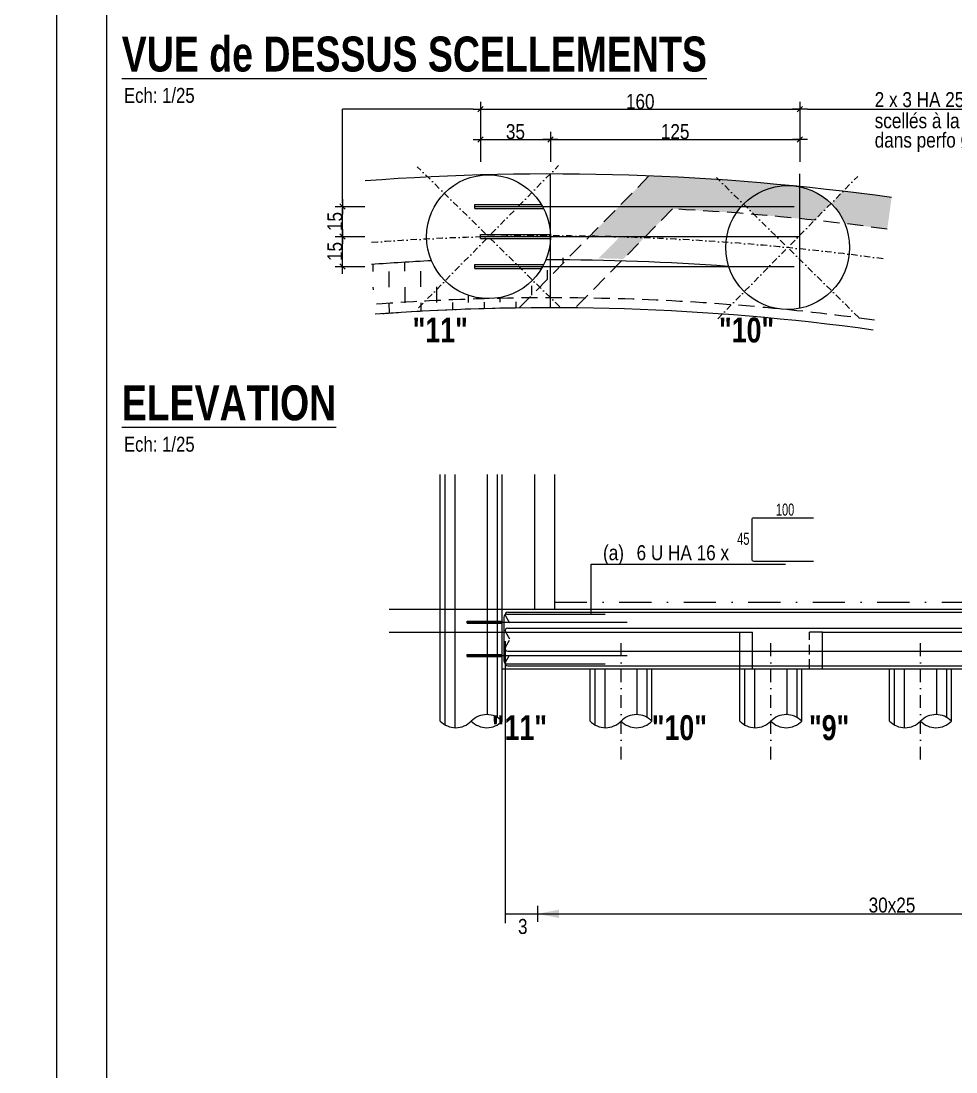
# Model space of a CAD drawing. Header units: centimetres. Extents: x 20328 to 51171, y -21855 to -16644.
# Drawn here: x 29688 to 30624, y -18408 to -17355 of the extents above; entities that cross this region are included whole.
import ezdxf
from ezdxf.enums import TextEntityAlignment as Align

# ---------------------------------------------------------------- set-up
doc = ezdxf.new("R2010")
doc.units = ezdxf.units.CM
doc.header["$LTSCALE"] = 25.4
doc.header["$PDMODE"] = 1
doc.header["$PDSIZE"] = -2
doc.linetypes.add('CACHEX2', pattern=[19.049999999999997, 12.7, -6.35])
doc.linetypes.add('TIRETPTX2', pattern=[50.8, 25.4, -12.7, 0, -12.7])
for name, color, linetype in [('01_cote_gen', 4, 'Continuous'), ('01_fenetres', 171, 'Continuous'), ('01_linteaux', 2, 'Continuous'), ('01_murs_sup', 2, 'CACHEX2'), ('01_poch_murs', 253, 'Continuous'), ('01_texte', 230, 'Continuous'), ('AA_COTES', 2, 'Continuous')]:
    doc.layers.add(name, color=color, linetype=linetype)
doc.layers.add('01_murs_coup', color=5, linetype='Continuous', lineweight=60)
doc.layers.add('01_PIEUX', color=5, linetype='Continuous', lineweight=60)
doc.styles.add('impact', font='impact.ttf')
doc.styles.add('MATTE_TXT', font='arial.ttf')
doc.styles.add('STYLE2', font='ARIALN.TTF')
doc.dimstyles.new('JB25', dxfattribs={"dimscale": 0.1, "dimtxt": 150, "dimasz": 15, "dimexe": 0.1, "dimexo": 0.1, "dimgap": 0.09, "dimtad": 1, "dimdec": 1, "dimlfac": 0.5, "dimdsep": 46, "dimtxsty": 'STYLE2', "dimblk1": 'BOND_G', "dimblk2": 'BOND_D', "dimsah": 1, "dimcen": 1.5, "dimdle": 0.01, "dimse1": 1, "dimse2": 1, "dimclrd": 4, "dimclre": 2, "dimclrt": 6, "dimazin": 2, "dimtfac": 2.333333333333333, "dimtdec": 1, "dimtix": 1, "dimtmove": 2, "dimatfit": 3, "dimldrblk": 'BOND_G', "dimfxl": 1, "dimtolj": 1, "dimtzin": 0, "dimarcsym": 0})

# ---------------------------------------------------------------- blocks, each defined once
blk = doc.blocks.new('BOND_G')
at = {"layer": 'AA_COTES', "color": 0}
for p, q in [((0, -5), (0, 14.99999999999999)), ((5, 0), (-5, 0)), ((1.767766952966312, 1.767766952966312), (-1.767766952966426, -1.767766952966426))]:
    blk.add_line(p, q, dxfattribs=at)
blk = doc.blocks.new('BOND_D')
at = {"layer": 'AA_COTES', "color": 0}
for p, q in [((5, 0), (-5, 0)), ((-1.767766952966312, -1.767766952966312), (1.767766952966426, 1.767766952966426)), ((0, 5), (0, -15))]:
    blk.add_line(p, q, dxfattribs=at)
blk = doc.blocks.new('*D102')
at = {"layer": '01_cote_gen', "color": 4, "lineweight": -2, "ltscale": 3, "transparency": 16777216}
blk.add_line((30149.44481633486, -17473.93185073394), (30216.44481633486, -17473.93185073394), dxfattribs=at)
at = {"layer": 'Defpoints', "color": 0, "ltscale": 3, "transparency": 16777216}
for p in [(30217.94481633486, -17473.93185073394), (30147.94481633486, -17573.19911118691), (30217.94481633486, -17572.19088788973)]:
    blk.add_point(p, dxfattribs=at)
at = {"layer": '01_cote_gen', "color": 4, "lineweight": -2, "ltscale": 3, "transparency": 16777216, "xscale": 1.5, "yscale": 1.5, "zscale": 1.5, "rotation": 180}
blk.add_blockref('BOND_G', (30147.94481633486, -17473.93185073394), dxfattribs=at)
at = {"layer": '01_cote_gen', "color": 4, "lineweight": -2, "ltscale": 3, "transparency": 16777216, "xscale": 1.5, "yscale": 1.5, "zscale": 1.5}
blk.add_blockref('BOND_D', (30217.94481633486, -17473.93185073394), dxfattribs=at)
at = {"layer": '01_cote_gen', "color": 6, "ltscale": 3, "transparency": 16777216, "insert": (30182.94481633486, -17466.26425591812), "char_height": 15, "attachment_point": 5, "style": 'STYLE2'}
blk.add_mtext('\\A1;35', dxfattribs=at)
blk = doc.blocks.new('*D103')
at = {"layer": '01_cote_gen', "color": 4, "lineweight": -2, "ltscale": 3, "transparency": 16777216}
blk.add_line((30219.44481633486, -17473.93185073396), (30466.44481633486, -17473.93185073396), dxfattribs=at)
at = {"layer": 'Defpoints', "color": 0, "ltscale": 3, "transparency": 16777216}
for p in [(30217.94481633486, -17481.43185073396), (30467.94481633486, -17473.93185073396), (30467.94481633486, -17571.19911118691)]:
    blk.add_point(p, dxfattribs=at)
at = {"layer": '01_cote_gen', "color": 4, "lineweight": -2, "ltscale": 3, "transparency": 16777216, "xscale": 1.5, "yscale": 1.5, "zscale": 1.5, "rotation": 180}
blk.add_blockref('BOND_G', (30217.94481633486, -17473.93185073396), dxfattribs=at)
at = {"layer": '01_cote_gen', "color": 4, "lineweight": -2, "ltscale": 3, "transparency": 16777216, "xscale": 1.5, "yscale": 1.5, "zscale": 1.5}
blk.add_blockref('BOND_D', (30467.94481633486, -17473.93185073396), dxfattribs=at)
at = {"layer": '01_cote_gen', "color": 6, "ltscale": 3, "transparency": 16777216, "insert": (30342.94481633486, -17466.26425591814), "char_height": 15, "attachment_point": 5, "style": 'STYLE2'}
blk.add_mtext('\\A1;125', dxfattribs=at)
blk = doc.blocks.new('*D104')
at = {"layer": '01_cote_gen', "color": 4, "lineweight": -2, "ltscale": 3, "transparency": 16777216}
blk.add_line((30149.44481633486, -17443.78136194292), (30466.44481633486, -17443.78136194292), dxfattribs=at)
at = {"layer": 'Defpoints', "color": 0, "ltscale": 3, "transparency": 16777216}
for p in [(30467.94481633486, -17443.78136194292), (30147.94481633486, -17481.43185073396), (30467.94481633486, -17481.43185073396)]:
    blk.add_point(p, dxfattribs=at)
at = {"layer": '01_cote_gen', "color": 4, "lineweight": -2, "ltscale": 3, "transparency": 16777216, "xscale": 1.5, "yscale": 1.5, "zscale": 1.5, "rotation": 180}
blk.add_blockref('BOND_G', (30147.94481633486, -17443.78136194292), dxfattribs=at)
at = {"layer": '01_cote_gen', "color": 4, "lineweight": -2, "ltscale": 3, "transparency": 16777216, "xscale": 1.5, "yscale": 1.5, "zscale": 1.5}
blk.add_blockref('BOND_D', (30467.94481633486, -17443.78136194292), dxfattribs=at)
at = {"layer": '01_cote_gen', "color": 6, "ltscale": 3, "transparency": 16777216, "insert": (30307.94481633486, -17436.1137671271), "char_height": 15, "attachment_point": 5, "style": 'STYLE2'}
blk.add_mtext('\\A1;160', dxfattribs=at)
blk = doc.blocks.new('*D105')
at = {"layer": '01_cote_gen', "color": 4, "lineweight": -2, "ltscale": 3, "transparency": 16777216}
blk.add_line((30009.72982655033, -17599.76588684163), (30009.72982655033, -17572.69911118691), dxfattribs=at)
at = {"layer": 'Defpoints', "color": 0, "ltscale": 3, "transparency": 16777216}
for p in [(30009.72982655033, -17571.19911118691), (30429.57930159442, -17571.19911118691), (30429.57930159442, -17601.26588684163)]:
    blk.add_point(p, dxfattribs=at)
at = {"layer": '01_cote_gen', "color": 4, "lineweight": -2, "ltscale": 3, "transparency": 16777216, "xscale": 1.5, "yscale": 1.5, "zscale": 1.5}
for name, p, rotation in [('BOND_D', (30009.72982655033, -17571.19911118691), 90), ('BOND_G', (30009.72982655033, -17601.26588684163), 270)]:
    blk.add_blockref(name, p, dxfattribs=dict(at, rotation=rotation))
at = {"layer": '01_cote_gen', "color": 6, "ltscale": 3, "transparency": 16777216, "insert": (30002.06223173451, -17586.23249901427), "char_height": 15, "attachment_point": 5, "rotation": 90, "style": 'STYLE2'}
blk.add_mtext('\\A1;15', dxfattribs=at)
blk = doc.blocks.new('*D106')
at = {"layer": '01_cote_gen', "color": 4, "lineweight": -2, "ltscale": 3, "transparency": 16777216}
blk.add_line((30009.72982655033, -17569.69911118691), (30009.72982655033, -17542.76588684163), dxfattribs=at)
at = {"layer": 'Defpoints', "color": 0, "ltscale": 3, "transparency": 16777216}
for p in [(30009.72982655033, -17541.26588684163), (30230.00964385668, -17541.26588684163), (30032.22982655033, -17571.19911118691)]:
    blk.add_point(p, dxfattribs=at)
at = {"layer": '01_cote_gen', "color": 4, "lineweight": -2, "ltscale": 3, "transparency": 16777216, "xscale": 1.5, "yscale": 1.5, "zscale": 1.5}
for name, p, rotation in [('BOND_D', (30009.72982655033, -17541.26588684163), 90), ('BOND_G', (30009.72982655033, -17571.19911118691), 270)]:
    blk.add_blockref(name, p, dxfattribs=dict(at, rotation=rotation))
at = {"layer": '01_cote_gen', "color": 6, "ltscale": 3, "transparency": 16777216, "insert": (30002.06223173451, -17556.23249901427), "char_height": 15, "attachment_point": 5, "rotation": 90, "style": 'STYLE2'}
blk.add_mtext('\\A1;15', dxfattribs=at)

msp = doc.modelspace()

# ---------------------------------------------------------------- hatches: boundary and pattern name
at = {"layer": '01_murs_sup', "ltscale": 3}
h = msp.add_hatch(dxfattribs=at)
h.set_pattern_fill('DASH', color=256, scale=5, angle=90.4827783316548)
h.set_pattern_definition([(90.48277833165473, (14459.82592534084, 23248.99848804933), (-16.00819875265826, 15.74067414996544), [15.875, -15.875])])
h.paths.add_polyline_path([(30311.9779265077, -17572.42931596035, 0.002531451353049674), (30287.41211974768, -17571.60152396928), (30266.27980001102, -17593.09300338281, -0.002574667747263947), (30291.04470196162, -17593.71831641072)])
h.paths.add_polyline_path([(30340.2725023565, -17543.65385250217, -0.006516405898975369), (30404.19841217061, -17547.67570505511, -0.04627340198228324), (30411.43881792212, -17538.80392805338), (30386.54178884568, -17514.32297126057, 0.004067861401506169), (30346.10749460005, -17511.90857705057), (30287.41211974768, -17571.60152396928, -0.002531451353049659), (30311.9779265077, -17572.42931596035)])
h.paths.add_polyline_path([(30346.10749460005, -17511.90857705057, 0.002955468585828464), (30316.70834640735, -17510.56721877399), (30257.3569823045, -17570.92730397415, -0.003096146297348388), (30287.41211974768, -17571.60152396928)])
h.paths.add_polyline_path([(30461.71848428635, -17520.57156239299, 0.007575990962309219), (30386.54178884568, -17514.32297126057), (30411.43881792212, -17538.80392805338, -0.2267463357051544)])
h.paths.add_polyline_path([(30482.56701491248, -17554.8963382013), (30499.11694618149, -17538.06512839585, 0.4142135623730951), (30411.43881792212, -17538.80392805338), (30421.89473368372, -17549.08510743438, -0.006200760919027776)])
h.paths.add_polyline_path([(30524.9117838674, -17527.60541993427, 0.001401672488549907), (30511.05597122326, -17525.92319063888), (30499.11694618149, -17538.06512839585, -0.09982294667140483), (30512.8527487642, -17558.3668033891, -0.0008315451278062832), (30520.9659585717, -17559.36121409434)])
h.paths.add_polyline_path([(27972.25502006764, -18516.2527981133), (27993.07693111149, -18536.72673912222), (28007.90288839383, -18521.64880353873), (27987.08097734997, -18501.17486252982)], flags=9)
h.paths.add_polyline_path([(28954.99488839165, -17942.06071135946), (28975.81679943551, -17962.53465236837), (28990.64275671782, -17947.45671678488), (28969.82084567397, -17926.98277577596)], flags=9)
h.paths.add_polyline_path([(29518.40861981643, -20956.75280732123), (29597.44367626726, -21034.46705170553), (29629.66140649249, -21001.70175690994), (29550.62635004167, -20923.98751252564)], flags=9)
h.paths.add_polyline_path([(27580.21025022123, -17779.35058250239), (27623.75676317994, -17822.16935806887), (27678.54963881629, -17766.44523617656), (27635.00312585759, -17723.62646061011)], flags=9)
h.paths.add_polyline_path([(27789.22150015241, -17567.53584916419), (27831.9532363832, -17609.55346432815), (27884.53750766672, -17556.07548368581), (27841.80577143592, -17514.05786852185)], flags=9)
h.paths.add_polyline_path([(28644.32806140557, -16697.36752952108), (28685.60641212168, -16737.95604775083), (28738.19068340519, -16684.47806710848), (28696.91233268907, -16643.88954887873)], flags=9)
h.paths.add_polyline_path([(29630.46661755684, -17879.94671618729), (29712.51485557673, -17897.47925502068), (29734.45650492322, -17794.79739672062), (29652.40826690333, -17777.26485788723)], flags=9)
h.paths.add_polyline_path([(31595.93884278206, -18192.71867867738), (31677.98708080195, -18210.25121751076), (31699.92873014846, -18107.5693592107), (31617.88049212856, -18090.03682037732)], flags=9)
h.paths.add_polyline_path([(31279.47902537702, -17991.91639288531), (31337.26871637961, -18048.74031840689), (31410.88669617647, -17973.87114550756), (31353.09700517385, -17917.04721998596)], flags=9)
h.paths.add_polyline_path([(31834.83228958178, -18589.34029985794), (31910.46605891755, -18663.71009849942), (31951.83043934031, -18621.64269930296), (31876.19667000453, -18547.27290066146)], flags=9)
h.paths.add_polyline_path([(32487.17179994563, -18530.1258974008), (32643.45736795592, -18683.79966410013), (32675.69661971104, -18651.01248200006), (32519.41105170073, -18497.33871530072)], flags=9)
h.paths.add_polyline_path([(31810.93355358171, -18429.95317607757), (32052.06015034262, -18667.05013165315), (32084.12722985872, -18634.43804798887), (31843.0006330978, -18397.34109241329)], flags=9)
h.paths.add_polyline_path([(32212.70331382975, -18892.34377743463), (32368.98888184006, -19046.01754413396), (32401.22813359517, -19013.23036203388), (32244.94256558488, -18859.55659533456)], flags=9)
h.paths.add_polyline_path([(31777.24159783004, -18464.1593775378), (31933.52716584033, -18617.83314423711), (31965.76641759545, -18585.04596213704), (31809.48084958514, -18431.37219543772)], flags=9)
h.paths.add_polyline_path([(32270.2940055815, -19017.52469975478), (32345.92777491727, -19091.89449839626), (32387.29215534005, -19049.8270991998), (32311.65838600427, -18975.4573005583)], flags=9)
h.paths.add_polyline_path([(32246.39526958143, -18858.13757597442), (32487.52186634235, -19095.23453154999), (32519.58894585844, -19062.62244788571), (32278.46234909752, -18825.52549231014)], flags=9)
h.paths.add_polyline_path([(28192.59515067659, -18655.43669002857), (28279.9993106072, -18741.38017572625), (28309.65122516884, -18711.22430455634), (28222.24706523821, -18625.28081885864)], flags=9)
h.paths.add_polyline_path([(28111.55013997697, -18681.73673234814), (28248.6945306491, -18816.58920378608), (28280.91226087433, -18783.82390899049), (28143.76787020219, -18648.97143755255)], flags=9)
h.paths.add_polyline_path([(28501.76037563679, -18928.33925490778), (28636.39689371288, -18927.13735211351), (28635.9735469957, -18879.71427579443), (28501.3370289196, -18880.91617858871)], flags=9)
h.paths.add_polyline_path([(27502.64653554363, -19897.39330361864), (27497.45485312376, -20031.9350555161), (27544.8445499126, -20033.76372395716), (27550.03623233248, -19899.2219720597)], flags=9)
h.paths.add_polyline_path([(28420.70627113675, -21271.00407036227), (28555.02803790397, -21280.28305427845), (28558.29637823769, -21232.97084294278), (28423.97461147046, -21223.6918590266)], flags=9)
h.paths.add_polyline_path([(29574.92539248204, -19249.70914525777), (29675.5457184983, -19147.37870107987), (29642.75853639824, -19115.13944932478), (29542.13821038197, -19217.46989350269)], flags=9)
h.paths.add_polyline_path([(29557.49390487807, -19198.56365588311), (29635.20814926235, -19119.52859943228), (29602.44285446676, -19087.31086920705), (29524.72861008247, -19166.34592565788)], flags=9)
h.paths.add_polyline_path([(27639.41997023204, -19180.96679873493), (27741.74311864178, -19281.5799509079), (27773.96084886701, -19248.81465611233), (27671.63770045725, -19148.20150393936)], flags=9)
h.paths.add_polyline_path([(27690.54387711441, -19163.5499636297), (27769.57893356523, -19241.264208014), (27801.79666379043, -19208.49891321842), (27722.76160733962, -19130.78466883411)], flags=9)
h.paths.add_polyline_path([(30303.6429579136, -18550.85540740789), (30416.32060987236, -18661.65002150008), (30445.97252443395, -18631.49415033016), (30333.29487247523, -18520.69953623794)], flags=9)
h.paths.add_polyline_path([(30339.9371570297, -18482.15193088653), (30477.08884346998, -18617.01157616774), (30509.32809522507, -18584.22439406768), (30372.17640878479, -18449.36474878647)], flags=9)
h.paths.add_polyline_path([(30407.50752666702, -18445.22558214609), (30514.82413486221, -18550.74874476066), (30544.47604942383, -18520.59287359071), (30437.15944122862, -18415.06971097615)], flags=9)
h.paths.add_polyline_path([(30796.5200168988, -18154.79311523839), (30785.92399001238, -18318.90911674645), (30831.78008176705, -18321.86978101242), (30842.37610865347, -18157.75377950438)], flags=9)
h.paths.add_polyline_path([(31214.96313779048, -18262.31764918568), (31148.21383614286, -18412.62023887169), (31190.21028548523, -18431.27084010977), (31256.95958713283, -18280.96825042374)], flags=9)
h.paths.add_polyline_path([(30791.27016124109, -19409.36953506338), (30810.65607841924, -19428.43148014127), (30825.48203570204, -19413.35354455827), (30806.09611852389, -19394.29159948037)], flags=9)
h.paths.add_polyline_path([(30716.34526312918, -19496.97809425094), (30737.16717417238, -19517.45203526053), (30751.99313145519, -19502.37409967754), (30731.17122041198, -19481.90015866793)], flags=9)
h.paths.add_polyline_path([(30679.81726593404, -19609.71985856617), (30701.1178415989, -19630.66446488633), (30715.94379888172, -19615.58652930333), (30694.64322321683, -19594.64192298316)], flags=9)
h.paths.add_polyline_path([(30780.27245658788, -19698.67914515673), (30801.57303225275, -19719.62375147688), (30816.39898953557, -19704.54581589387), (30795.09841387067, -19683.60120957371)], flags=9)
h.paths.add_polyline_path([(30848.74810399636, -19768.81533917941), (30869.57001503954, -19789.289280189), (30884.39597232236, -19774.21134460599), (30863.57406127917, -19753.73740359641)], flags=9)
h.paths.add_polyline_path([(30920.0520781229, -19838.9277009551), (30941.35265378776, -19859.87230727524), (30956.17861107059, -19844.79437169224), (30934.8780354057, -19823.84976537207)], flags=9)
h.paths.add_polyline_path([(31277.61862268389, -19790.41456035908), (31294.61121675361, -19807.12317888415), (31309.43717403642, -19792.04524330114), (31292.4445799667, -19775.33662477609)], flags=9)
h.paths.add_polyline_path([(31201.1842322249, -19866.72172879799), (31222.48480788976, -19887.66633511812), (31237.31076517258, -19872.58839953511), (31216.0101895077, -19851.64379321498)], flags=9)
h.paths.add_polyline_path([(31113.37695427617, -19936.05340942984), (31134.67752994104, -19956.99801574999), (31149.50348722386, -19941.920080167), (31128.20291155898, -19920.97547384683)], flags=9)
h.paths.add_polyline_path([(31008.3379286812, -19910.31123260768), (31030.11716896777, -19931.72650423841), (31044.94312625056, -19916.6485686554), (31023.16388596399, -19895.23329702468)], flags=9)
h.paths.add_polyline_path([(31289.39128392613, -19415.94549284188), (31307.98256369223, -19397.03824028419), (31292.90462810824, -19382.21228300236), (31274.31334834217, -19401.11953556006)], flags=9)
h.paths.add_polyline_path([(31344.41512202783, -19470.52776909963), (31363.47706838141, -19451.14185317586), (31348.39913377403, -19436.31589490085), (31329.33718742046, -19455.70181082464)], flags=9)
h.paths.add_polyline_path([(31431.25336441981, -19555.92204207615), (31450.31531077338, -19536.53612615238), (31435.23737616599, -19521.71016787738), (31416.17542981242, -19541.09608380115)], flags=9)
h.paths.add_polyline_path([(31399.6246237538, -19651.68149880779), (31418.21590476532, -19632.77424747471), (31403.13797015793, -19617.94828919971), (31384.54668914643, -19636.8555405328)], flags=9)
h.paths.add_polyline_path([(31232.6313714855, -19360.61211589846), (31251.69331656212, -19341.22619871905), (31236.61538097815, -19326.40024143724), (31217.55343590153, -19345.78615861664)], flags=9)
h.paths.add_polyline_path([(31160.64544045849, -19290.29992604964), (31180.17805084563, -19270.43534424853), (31165.10011526165, -19255.60938696671), (31145.56750487451, -19275.47396876782)], flags=9)
h.paths.add_polyline_path([(31059.42331102793, -19239.86056485475), (31078.48525610455, -19220.47464767536), (31063.40732052058, -19205.64869039353), (31044.34537544396, -19225.03460757295)], flags=9)
h.paths.add_polyline_path([(30949.66651441319, -19273.79009955276), (30969.05243159258, -19292.85204462937), (30983.8783888744, -19277.7741090454), (30964.492471695, -19258.71216396877)], flags=9)
h.paths.add_polyline_path([(30886.51513325543, -19338.01478595734), (30901.5930688394, -19352.84074323915), (30916.41902612122, -19337.76280765517), (30901.34109053724, -19322.93685037336)], flags=9)
h.paths.add_polyline_path([(31234.18925258745, -20656.73727107184), (31346.8669045462, -20767.53188516401), (31376.51881910782, -20737.37601399409), (31263.84116714905, -20626.5813999019)], flags=9)
h.paths.add_polyline_path([(31270.50503419584, -20588.01914205173), (31407.64942486797, -20722.87161348965), (31439.86715509319, -20690.10631869406), (31302.72276442108, -20555.25384725613)], flags=9)
h.paths.add_polyline_path([(31338.05382134085, -20551.10744581002), (31445.37042953607, -20656.6306084246), (31475.02234409767, -20626.47473725467), (31367.70573590247, -20520.9515746401)], flags=9)
h.paths.add_polyline_path([(27823.7967137839, -18328.3673217529), (27917.2538065762, -18420.26258521892), (27971.88428483368, -18364.70362077145), (27878.42719204138, -18272.80835730544)], flags=9)
h.paths.add_polyline_path([(28102.59934866263, -18201.38074030917), (28195.73713706156, -18292.96203550935), (28250.33513584325, -18237.43610255087), (28157.19734744433, -18145.85480735069)], flags=9)
edge = h.paths.add_edge_path()
edge.add_line((30555.38919843256, -17563.88562977775), (30559.78326997803, -17532.18875082644))
edge.add_arc((30217.94481633492, -19998.05940721048), 2489.452072727042, 82.10750877364764, 82.9170000000046)
edge.add_line((30524.9117838674, -17527.60541993427), (30520.96595857169, -17559.36121409434))
edge.add_arc((30217.9448163349, -19998.05940721195), 2457.452072728496, 82.10750877365189, 82.9170000000081, ccw=False)
h = msp.add_hatch(dxfattribs=at)
h.set_pattern_fill('DASH', color=256, scale=2.5, angle=107.0480228098112)
h.set_pattern_definition([(107.0480228098112, (16808.49529908571, 37.65840334981476), (-9.915782981352603, 5.261659468905037), [7.9375, -7.9375])])
h.paths.add_polyline_path([(30224.8424020882, -17266.14329362634, 0.002531451353049674), (30212.95128741662, -17269.24851780589), (30205.88735424686, -17282.56074918841, -0.002574667747263947), (30217.84502077542, -17279.33010568543)])
h.paths.add_polyline_path([(30234.30047367491, -17248.31922389509, -0.006516405898975369), (30265.51015754566, -17241.13382595429, -0.04627340198228324), (30267.71540356737, -17235.84990074309), (30252.29370990796, -17227.66661349062, 0.004067861401506169), (30232.5714810583, -17232.27357038621), (30212.95128741662, -17269.24851780589, -0.002531451353049659), (30224.8424020882, -17266.14329362634)])
h.paths.add_polyline_path([(30232.5714810583, -17232.27357038621, 0.002955468585828464), (30218.29078723497, -17235.82167876177), (30198.45131505297, -17273.2098643302, -0.003096146297348388), (30212.95128741662, -17269.24851780589)])
h.paths.add_polyline_path([(30289.21273795568, -17219.94453636452, 0.007575990962309219), (30252.29370990796, -17227.66661349062), (30267.71540356737, -17235.84990074309, -0.2267463357051544)])
h.paths.add_polyline_path([(30304.09746828911, -17233.42258031722), (30309.62963938557, -17222.99700862592, 0.4142135623730951), (30267.71540356737, -17235.84990074309), (30274.19199679096, -17239.28660646015, -0.006200760919027776)])
h.paths.add_polyline_path([(30320.50069179889, -17214.30707148503, 0.001401672488549907), (30313.62051573319, -17215.4760612894), (30309.62963938557, -17222.99700862592, -0.09982294667140483), (30319.10656802169, -17230.76845595938, -0.0008315451278062832), (30323.13656308867, -17230.08845870364)])
h.paths.add_polyline_path([(30415.57317033238, -17218.232464551, -0.01533620150584975), (30416.41242238568, -17216.52648200845, -0.2594805352761252), (30441.70765468937, -17200.12757463679, 0.02452486336761976), (30320.50069179889, -17214.30707148503), (30323.13656308867, -17230.08845870364, -0.0189682979439725)])
h.paths.add_polyline_path([(30452.05072656796, -17215.50080457049), (30458.32665820389, -17203.67358989128, 0.4142135623730951), (30416.41242238568, -17216.52648200845), (30419.04821279235, -17217.92512411038, -0.006733180713042963)])
h.paths.add_polyline_path([(30546.25771663149, -17213.47435701297), (30552.77973729771, -17197.59768008468, 0.01847937243883564), (30460.81458526413, -17198.98500353396), (30458.32665820389, -17203.67358989128, -0.1311429218165924), (30470.03868651738, -17214.55501193428, -0.01551302581773235)])
h.paths.add_polyline_path([(30595.48238766187, -17199.26554158718, 0.008583888516723525), (30552.77973729771, -17197.59768008468), (30549.10903340887, -17206.5333432365), (30562.93241907953, -17213.86851265713, -0.0008921322589392388), (30567.31488646439, -17214.0096993353, -0.2759147244667435)])
h.paths.add_polyline_path([(30718.41929261399, -17228.5299818026, -0.2759147244667484), (30748.1898938839, -17217.37159430976, 0.02805231403999468), (30609.69696051882, -17200.14692007709), (30608.27161933672, -17202.83302584269, -0.1627178930550964), (30621.81820853784, -17217.07629255959, -0.01980015537954972)])
h.paths.add_polyline_path([(30866.58010262976, -17261.57169084187, -0.2759147244667564), (30897.49941930403, -17254.16938256622, 0.02893504782106948), (30757.87444773121, -17219.1717703914), (30757.17593308541, -17220.48814589575, -0.1946121440687925), (30772.12854372923, -17238.2938158695, -0.01980015537955201)])
h.paths.add_polyline_path([(29238.08057384766, -18052.00435349845), (29250.97806183854, -18058.84820939363), (29255.93395748677, -18049.50864912437), (29243.0364694959, -18042.66479322919)], flags=9)
h.paths.add_polyline_path([(29627.20344991436, -17636.73102466231), (29640.10093790523, -17643.57488055749), (29645.05683355346, -17634.23532028824), (29632.15934556259, -17627.39146439305)], flags=9)
h.paths.add_polyline_path([(30326.9731750493, -19001.19912554912), (30375.92899323935, -19027.17678609515), (30386.6984637011, -19006.88133889756), (30337.74264551106, -18980.90367835153)], flags=9)
h.paths.add_polyline_path([(28945.14597226386, -17754.73290611578), (28972.1195111728, -17769.04600437215), (28990.43521035749, -17734.52942272407), (28963.46167144855, -17720.21632446771)], flags=9)
h.paths.add_polyline_path([(29015.11923264192, -17623.42586595305), (29041.58808333865, -17637.47115908401), (29059.16550893439, -17604.34588007497), (29032.69665823766, -17590.30058694401)], flags=9)
h.paths.add_polyline_path([(29300.88167332208, -17084.5011389283), (29326.45026937003, -17098.06872561936), (29344.02769496576, -17064.94344661032), (29318.45909891782, -17051.37585991927)], flags=9)
h.paths.add_polyline_path([(29942.0672552247, -17510.67216765534), (29983.88802149426, -17507.37833574475), (29979.7658515407, -17455.04041722602), (29937.94508527115, -17458.33424913661)], flags=9)
h.paths.add_polyline_path([(30928.60232732962, -17380.38251468985), (30970.42309359917, -17377.08868277925), (30966.30092364562, -17324.75076426051), (30924.48015737606, -17328.04459617111)], flags=9)
h.paths.add_polyline_path([(30748.31457237412, -17329.26090559989), (30784.11060684126, -17348.25552696732), (30808.71900267525, -17301.88013635466), (30772.92296820811, -17282.88551498723)], flags=9)
h.paths.add_polyline_path([(31099.63129752284, -17536.40747641899), (31146.48029373927, -17561.26718391909), (31160.30722909498, -17535.2098362145), (31113.45823287854, -17510.3501287144)], flags=9)
h.paths.add_polyline_path([(31403.82238383793, -17415.03582171137), (31500.62863914821, -17466.40458914613), (31511.40530364502, -17446.09558453557), (31414.59904833473, -17394.72681710082)], flags=9)
h.paths.add_polyline_path([(31065.45668752826, -17463.42838877011), (31214.8150907725, -17542.68315444706), (31225.53420298894, -17522.48260914018), (31076.17579974471, -17443.22784346322)], flags=9)
h.paths.add_polyline_path([(31323.91937870071, -17627.75440433117), (31420.725634011, -17679.12317176592), (31431.5022985078, -17658.81416715537), (31334.69604319752, -17607.44539972062)], flags=9)
h.paths.add_polyline_path([(31054.18610394214, -17484.62454339319), (31150.99235925242, -17535.99331082794), (31161.76902374923, -17515.68430621739), (31064.96276843894, -17464.31553878264)], flags=9)
h.paths.add_polyline_path([(31369.3645722814, -17679.53733735697), (31416.21356849784, -17704.39704485707), (31430.04050385355, -17678.33969715249), (31383.19150763712, -17653.47998965238)], flags=9)
h.paths.add_polyline_path([(31335.18996228684, -17606.55824970809), (31484.54836553107, -17685.81301538504), (31495.26747774752, -17665.61247007816), (31345.90907450328, -17586.35770440121)], flags=9)
h.paths.add_polyline_path([(29363.519258094, -18087.29767759679), (29417.65905826086, -18116.02613934909), (29427.57084955546, -18097.3470188096), (29373.4310493886, -18068.61855705729)], flags=9)
h.paths.add_polyline_path([(29328.42777417339, -18111.45516613715), (29413.37761993844, -18156.53251012423), (29424.1470904002, -18136.23706292664), (29339.19724463514, -18091.15971893956)], flags=9)
h.paths.add_polyline_path([(29550.58924238185, -18174.01305996421), (29614.9421684978, -18154.24414388846), (29607.97895503089, -18131.5770861677), (29543.62602891494, -18151.34600224346)], flags=9)
h.paths.add_polyline_path([(29209.90812988768, -18780.85730133665), (29226.5994247575, -18846.07623890899), (29249.57151805089, -18840.19705722941), (29232.88022318107, -18774.97811965706)], flags=9)
h.paths.add_polyline_path([(29845.6993036999, -19308.28467781641), (29911.39547300182, -19293.58357304331), (29906.21729680124, -19270.44338422088), (29840.52112749932, -19285.14448899397)], flags=9)
h.paths.add_polyline_path([(30110.71366971992, -18175.04546018137), (30144.34818156507, -18111.66003546674), (30124.03917695453, -18100.88337096994), (30090.40466510937, -18164.26879568457)], flags=9)
h.paths.add_polyline_path([(30095.06869832681, -18153.01901400923), (30121.04635887283, -18104.06319581918), (30100.75091167523, -18093.29372535742), (30074.77325112921, -18142.24954354747)], flags=9)
h.paths.add_polyline_path([(29173.32739907682, -18418.01390885522), (29236.7083046538, -18451.6460226887), (29247.47777511556, -18431.35057549112), (29184.09686953857, -18397.71846165764)], flags=9)
h.paths.add_polyline_path([(29195.34559065093, -18402.3790363004), (29244.30140884098, -18428.35669684643), (29255.07087930273, -18408.06124964884), (29206.11506111269, -18382.08358910281)], flags=9)
h.paths.add_polyline_path([(30360.32594919622, -17736.24007142292), (30430.12063133904, -17773.27555826022), (30440.03242263364, -17754.59643772073), (30370.23774049083, -17717.56095088342)], flags=9)
h.paths.add_polyline_path([(30367.92594504829, -17698.14021306427), (30452.880309951, -17743.21995506304), (30463.6569744478, -17722.91095045249), (30378.70260954509, -17677.83120845372)], flags=9)
h.paths.add_polyline_path([(30395.04491907379, -17670.81094726988), (30461.51886867625, -17706.08433787703), (30471.43065997085, -17687.40521733753), (30404.95671036838, -17652.13182673038)], flags=9)
h.paths.add_polyline_path([(30540.07615351718, -17476.16672083757), (30558.39334069392, -17556.32946210884), (30580.79182704055, -17551.21140775615), (30562.4746398638, -17471.04866648488)], flags=9)
h.paths.add_polyline_path([(30755.94211730518, -17468.04709132563), (30745.37881819972, -17549.59463050494), (30768.1642346406, -17552.54615021393), (30778.72753374605, -17470.99861103462)], flags=9)
h.paths.add_polyline_path([(30716.40442992756, -18078.16815561947), (30728.41243598783, -18084.5400214533), (30733.36833163636, -18075.20046118421), (30721.3603255761, -18068.82859535038)], flags=9)
h.paths.add_polyline_path([(30692.98574039421, -18130.83517547574), (30705.88322838486, -18137.67903137134), (30710.8391240334, -18128.33947110224), (30697.94163604274, -18121.49561520664)], flags=9)
h.paths.add_polyline_path([(30691.55150933184, -18190.0736172282), (30704.74549129928, -18197.07480314438), (30709.70138694783, -18187.73524287529), (30696.50740498037, -18180.7340569591)], flags=9)
h.paths.add_polyline_path([(30752.37590085803, -18218.38692497328), (30765.56988282548, -18225.38811088947), (30770.52577847402, -18216.04855062038), (30757.33179650657, -18209.04736470419)], flags=9)
h.paths.add_polyline_path([(30795.19086739243, -18242.23810189725), (30808.08835538308, -18249.08195779285), (30813.04425103162, -18239.74239752375), (30800.14676304097, -18232.89854162816)], flags=9)
h.paths.add_polyline_path([(30839.35790605, -18265.67466939808), (30852.55188801744, -18272.67585531427), (30857.50778366599, -18263.33629504518), (30844.31380169853, -18256.33510912899)], flags=9)
h.paths.add_polyline_path([(31003.80518514584, -18191.4524891019), (31014.33072132211, -18197.03770483279), (31019.28661697065, -18187.6981445637), (31008.76108079438, -18182.11292883281)], flags=9)
h.paths.add_polyline_path([(30978.05202185837, -18238.91852517707), (30991.24600382581, -18245.91971109325), (30996.20189947435, -18236.58015082416), (30983.0079175069, -18229.57896490797)], flags=9)
h.paths.add_polyline_path([(30945.85404652038, -18284.66281863685), (30959.04802848782, -18291.66400455304), (30964.00392413637, -18282.32444428394), (30950.80994216892, -18275.32325836775)], flags=9)
h.paths.add_polyline_path([(30891.84468215814, -18287.29961642169), (30905.33515810239, -18294.45813235847), (30910.29105375092, -18285.11857208937), (30896.80057780667, -18277.9600561526)], flags=9)
h.paths.add_polyline_path([(30956.06533186241, -18010.31076025827), (30962.27986767489, -17998.5992481744), (30952.94030740546, -17993.64335252647), (30946.725771593, -18005.35486461035)], flags=9)
h.paths.add_polyline_path([(30990.21628233246, -18028.62535804861), (30996.58814895649, -18016.61735240765), (30987.24858901351, -18011.66145614452), (30980.8767223895, -18023.66946178548)], flags=9)
h.paths.add_polyline_path([(31044.00657554161, -18057.17128431144), (31050.37844216563, -18045.16327867048), (31041.03888222265, -18040.20738240735), (31034.66701559864, -18052.21538804832)], flags=9)
h.paths.add_polyline_path([(31042.49941526065, -18107.5725855377), (31048.71395184456, -18095.86107386318), (31039.3743919016, -18090.90517760006), (31033.15985531768, -18102.61668927458)], flags=9)
h.paths.add_polyline_path([(30920.9752994704, -17991.8836825522), (30927.34716530344, -17979.87567649152), (30918.00760503403, -17974.9197808436), (30911.63573920098, -17986.92778690428)], flags=9)
h.paths.add_polyline_path([(30876.45294824475, -17968.44856321967), (30882.98214409836, -17956.14406318218), (30873.64258382894, -17951.18816753426), (30867.11338797533, -17963.49266757174)], flags=9)
h.paths.add_polyline_path([(30820.75215310742, -17958.7051766359), (30827.12401894046, -17946.69717057522), (30817.78445867105, -17941.7412749273), (30811.41259283801, -17953.74928098798)], flags=9)
h.paths.add_polyline_path([(30772.98821840595, -17990.61204852617), (30784.99622446662, -17996.98391435921), (30789.95212011455, -17987.6443540898), (30777.94411405388, -17981.27248825675)], flags=9)
h.paths.add_polyline_path([(30751.87850865163, -18030.39404163314), (30761.21806892105, -18035.34993728107), (30766.17396456897, -18026.01037701165), (30756.83440429955, -18021.05448136372)], flags=9)
h.paths.add_polyline_path([(31106.48908667722, -18612.82679264592), (31176.28376882004, -18649.86227948323), (31186.19556011464, -18631.18315894373), (31116.40087797181, -18594.14767210642)], flags=9)
h.paths.add_polyline_path([(31114.09733712731, -18574.71683544899), (31199.04718289237, -18619.79417943608), (31209.81665335412, -18599.49873223848), (31124.86680758907, -18554.4213882514)], flags=9)
h.paths.add_polyline_path([(31141.20805655477, -18547.39766849289), (31207.68200615724, -18582.67105910004), (31217.59379745184, -18563.99193856054), (31151.11984784938, -18528.71854795339)], flags=9)
h.paths.add_polyline_path([(29140.14851795669, -17983.12389428163), (29198.03761991853, -18013.84186596304), (29216.2990342805, -17979.4275859796), (29158.40993231865, -17948.70961429818)], flags=9)
h.paths.add_polyline_path([(29255.66169925553, -17882.52155724743), (29313.35301799908, -17913.13457827159), (29331.6035753965, -17878.74075862108), (29273.91225665295, -17848.12773759691)], flags=9)
edge = h.paths.add_edge_path()
edge.add_line((30962.64032612056, -17293.66728341008), (30968.33182798452, -17278.7137953042))
edge.add_arc((30525.55929322926, -18442.02604404367), 1244.72603636337, 69.16249152652526, 71.15049914546195)
edge.add_line((30927.70965697149, -17264.05406197327), (30922.5403220079, -17279.19598972485))
edge.add_arc((30525.55929323062, -18442.02604403994), 1228.726036359401, 69.16249152652262, 71.1504991454658, ccw=False)
h = msp.add_hatch(dxfattribs=at)
h.set_pattern_fill('DASH', color=256, scale=5, angle=90.4827783316548)
h.set_pattern_definition([(90.48277833165473, (-3457.545316524538, 40866.93956310822), (-16.00819875265826, 15.74067414996544), [15.875, -15.875])])
edge = h.paths.add_edge_path()
edge.add_line((30038.74826812914, -17599.29133353226), (30042.47306793366, -17649.15239916887))
edge.add_arc((30217.94481633493, -19998.05940721087), 2355.452072727411, 90.76075759339233, 94.27226399531992, ccw=False)
edge.add_line((30186.67069084652, -17642.81496214985), (30235.9728337189, -17592.67489225742))
edge.add_arc((30217.94481633437, -19998.05940694477), 2405.452072461332, 89.57058426102526, 90.08899165956147)
edge.add_arc((30155.94987226947, -17571.39911118686), 62.00000000016144, -44.51722166828472, -20.005778657736187, ccw=False)
edge.add_arc((30155.94987226963, -17571.39911118694), 61.99999999998545, -157.0673376899971, -44.517221668345314, ccw=False)
edge.add_arc((30217.94481633663, -19998.05940723129), 2405.452072747881, 92.83789199275387, 94.27226399532397)

# ---------------------------------------------------------------- linework, layer by layer
at = {"layer": '01_fenetres', "ltscale": 30}
msp.add_line((29773.39870243744, -17090.41257461515), (29773.39870243744, -18475.41257461515), dxfattribs=at)
at = {"layer": '01_linteaux', "linetype": 'TIRETPTX2', "ltscale": 0.01}
for p, q in [((30227.25384639616, -17641.5114729626), (30084.6458981431, -17501.28674941125)), ((30085.83751049395, -17642.70308531347), (30226.0622340453, -17500.09513706039)), ((30526.95125600711, -17652.38595412998), (30384.34330775405, -17512.16123057863)), ((30385.5349201049, -17653.57756648083), (30525.75964365625, -17510.96961822777))]:
    msp.add_line(p, q, dxfattribs=at)
at = {"layer": '01_linteaux'}
for p, q in [((30217.94481633487, -17642.60733448344), (30217.94481633486, -17508.60733448345)), ((30467.94481633487, -17642.60733448343), (30467.94481633486, -17508.60733448343)), ((30142.2348613875, -17543.26588684163), (30142.2348613875, -17539.26588684163)), ((30142.2348613875, -17539.26588684163), (30208.97303601129, -17539.26588684164)), ((30142.2348613875, -17541.26588684163), (30462.23991732226, -17541.26588684163)), ((30142.2348613875, -17543.26588684163), (30211.19950292846, -17543.26588684164)), ((30147.94481633486, -17573.19911118691), (30147.94481633486, -17569.19911118691)), ((30147.94481633486, -17569.19911118691), (30217.91760580894, -17569.19911118691)), ((30147.94481633486, -17571.19911118691), (30467.94987226962, -17571.19911118691)), ((30147.94481633486, -17573.19911118691), (30217.91760580894, -17573.19911118691)), ((30142.2348613875, -17603.26588684163), (30142.2348613875, -17599.26588684163)), ((30142.2348613875, -17599.26588684163), (30211.33437203814, -17599.26588684163)), ((30142.2348613875, -17601.26588684163), (30462.23991732226, -17601.26588684163)), ((30142.2348613875, -17603.26588684163), (30209.13359731189, -17603.26588684163)), ((30107.69917590636, -18004.33994296742), (30107.69917590636, -17809.43547234893)), ((30169.69917590637, -18056.62663521479), (30169.69917590637, -17809.43547234894)), ((30419.57959569568, -17855.12884724352), (30419.57959569568, -17894.32884724352)), ((30421.57959569568, -17853.12884724352), (30481.38528678772, -17853.12884724352)), ((30421.57959569568, -17896.32884724352), (30481.38528678772, -17896.32884724352)), ((30092.88513684133, -17944.33994296742), (30169.69917590636, -17944.33994296742)), ((30169.69917590636, -17944.33994296742), (30917.69917590637, -17944.33994296742)), ((30134.69917590637, -17958.5923172473), (30134.69917590637, -17956.5923172473)), ((30134.69917590637, -17956.5923172473), (30169.69917590637, -17956.5923172473)), ((30171.30162125472, -17952.33994296742), (30171.30162125472, -17996.33994296742)), ((30173.0341123969, -17951.08994296742), (30177.11904888744, -17958.16526051472)), ((30174.30162125472, -17949.33994296742), (30272.69917590636, -17949.33994296742)), ((30175.19917590636, -17947.33994296742), (30909.19917590636, -17947.33994296742)), ((30134.69917590637, -17957.5923172473), (30294.69917590636, -17957.5923172473)), ((30134.69917590637, -17958.5923172473), (30169.69917590637, -17958.5923172473)), ((30173.0341123969, -17967.11770871976), (30177.11904888744, -17974.19302626706)), ((30175.19917590636, -17963.36770871976), (30909.19917590636, -17963.36770871976)), ((30407.65439680103, -18004.33994296742), (30407.65439680103, -17967.33994296742)), ((30173.0341123969, -17982.61770871977), (30177.11904888744, -17975.54239117246)), ((30175.19917590636, -17986.36770871977), (30909.19917590636, -17986.36770871977)), ((30134.69917590637, -17991.90542752668), (30134.69917590637, -17989.90542752668)), ((30134.69917590637, -17989.90542752668), (30169.69917590637, -17989.90542752668)), ((30134.69917590637, -17990.90542752668), (30294.69917590636, -17990.90542752668)), ((30134.69917590637, -17991.90542752668), (30169.69917590637, -17991.90542752669)), ((30173.0341123969, -17997.58994296742), (30177.11904888744, -17990.51462542011)), ((30174.30162125472, -17999.33994296742), (30272.69917590636, -17999.33994296742)), ((30107.69917590636, -18056.62663521479), (30107.69917590636, -18004.33994296742)), ((30169.69917590635, -18004.33994296742), (30917.69917590637, -18004.33994296742)), ((30169.69917590637, -18004.33994296742), (30420.47632582636, -18004.33994296742)), ((30175.19917590636, -18001.33994296742), (30909.19917590636, -18001.33994296742)), ((30257.69917590636, -18056.62663521479), (30257.69917590636, -18004.33994296742)), ((30319.69917590637, -18056.62663521479), (30319.69917590637, -18004.33994296742)), ((30407.69917590636, -18056.62663521479), (30407.69917590636, -18004.33994296742)), ((30469.69917590637, -18056.62663521479), (30469.69917590637, -18004.33994296742)), ((30490.47632582636, -18004.33994296742), (30748.69917590637, -18004.33994296742)), ((30557.69917590636, -18056.62663521479), (30557.69917590636, -18004.33994296742)), ((30619.69917590637, -18056.62663521479), (30619.69917590637, -18004.33994296742))]:
    msp.add_line(p, q, dxfattribs=at)
at = {"layer": '01_linteaux', "linetype": 'TIRETPTX2', "ltscale": 0.05}
msp.add_line((30222.30831059557, -17937.33994296742), (30960.30986969654, -17937.33994296742), dxfattribs=at)
at = {"layer": '01_linteaux', "linetype": 'CACHEX2', "ltscale": 0.05}
msp.add_line((30490.47632582636, -17967.33994296742), (30477.65439680103, -17967.33994296742), dxfattribs=at)
at = {"layer": '01_linteaux', "linetype": 'CACHEX2', "ltscale": 0.03}
msp.add_line((30477.65439680103, -18004.33994296742), (30477.65439680103, -17967.33994296742), dxfattribs=at)
at = {"layer": '01_linteaux', "linetype": 'TIRETPTX2', "ltscale": 0.02}
for p, q in [((30288.69917590637, -18095.15668389143), (30288.69917590637, -17975.37325047942)), ((30438.69917590637, -18095.15668389143), (30438.69917590637, -17975.37325047942)), ((30588.69917590637, -18095.15668389143), (30588.69917590637, -17975.37325047942))]:
    msp.add_line(p, q, dxfattribs=at)
at = {"layer": '01_linteaux'}
for centre, radius, start, end in [((30217.94481633493, -19998.05940721094), 2489.452072727487, 82.10750877367306, 94.27226399530849), ((30421.57959569568, -17855.12884724352), 2, 90, 180), ((30421.57959569568, -17894.32884724352), 2, 180, 270), ((30174.30162125472, -17952.33994296742), 3, 90, 180), ((30175.19917590636, -17949.83994296742), 2.5, 90, 209.9999999999582), ((30175.19917590636, -17965.86770871976), 2.5, 90, 209.9999999999582), ((30175.19917590636, -17983.86770871977), 2.5, 150.0000000000418, 270), ((30174.30162125472, -17996.33994296742), 3, 180, 270), ((30175.19917590636, -17998.83994296742), 2.5, 150.0000000000418, 270), ((30154.19917590637, -18071.69650074234), 21.61829889280136, 44.19387071995747, 135.8061292800425), ((30304.19917590637, -18071.69650074234), 21.61829889280136, 44.19387071995747, 135.8061292800425), ((30454.19917590637, -18071.69650074234), 21.61829889280136, 44.19387071995747, 135.8061292800425), ((30604.19917590637, -18071.69650074234), 21.61829889280136, 44.19387071995747, 135.8061292800425), ((30123.19917590637, -18041.55676968723), 21.61829889280136, 224.1938707199575, 315.8061292800426), ((30154.19917590637, -18041.55676968723), 21.61829889280136, 224.1938707199575, 315.8061292800426), ((30273.19917590637, -18041.55676968723), 21.61829889280136, 224.1938707199575, 315.8061292800426), ((30304.19917590637, -18041.55676968723), 21.61829889280136, 224.1938707199575, 315.8061292800426), ((30423.19917590637, -18041.55676968723), 21.61829889280136, 224.1938707199575, 315.8061292800426), ((30454.19917590637, -18041.55676968723), 21.61829889280136, 224.1938707199575, 315.8061292800426), ((30573.19917590637, -18041.55676968723), 21.61829889280136, 224.1938707199575, 315.8061292800426), ((30604.19917590637, -18041.55676968723), 21.61829889280136, 224.1938707199575, 315.8061292800426)]:
    msp.add_arc(centre, radius, start, end, dxfattribs=at)
at = {"layer": '01_linteaux', "linetype": 'TIRETPTX2', "ltscale": 0.01}
msp.add_arc((30217.94481633492, -19998.05940721092), 2427.452072727487, 82.10750877367306, 94.27226399530849, dxfattribs=at)
at = {"layer": '01_murs_coup', "linetype": 'Continuous', "lineweight": 5}
for p, q in [((30202.30831059557, -17944.33994296742), (30202.30831059557, -17809.43547234893)), ((30222.30831059557, -17944.33994296742), (30222.30831059557, -17809.43547234894)), ((30056.54807094798, -17944.33994296742), (30202.30831059557, -17944.33994296742)), ((30222.30831059557, -17944.33994296742), (30960.30986969654, -17944.33994296742)), ((30056.54807094798, -17967.33994296742), (30420.47632582636, -17967.33994296742)), ((30420.47632582636, -18004.33994296742), (30420.47632582636, -17967.33994296742)), ((30490.47632582636, -17967.33994296742), (30748.69917590637, -17967.33994296742)), ((30490.47632582636, -18004.33994296742), (30490.47632582636, -17967.33994296742)), ((30420.47632582636, -18004.33994296742), (30490.47632582636, -18004.33994296742))]:
    msp.add_line(p, q, dxfattribs=at)
for centre, radius, start, end in [((30217.94481633493, -19998.05940721093), 2405.452072727487, 92.83789199274287, 94.27226399530849), ((30217.94481633493, -20000.05940721093), 2405.452072727487, 85.75489199274568, 90.08899165958027), ((30217.94481633492, -19998.05940721093), 2355.452072727487, 82.10750877367306, 94.27226399530849)]:
    msp.add_arc(centre, radius, start, end, dxfattribs=at)
at = {"layer": '01_murs_sup', "ltscale": 0.05}
for p, q in [((30316.70834640735, -17510.56721877399), (30186.67069084652, -17642.81496214983)), ((30340.2725023565, -17543.65385250217), (30242.84330356519, -17642.73893384647))]:
    msp.add_line(p, q, dxfattribs=at)
for centre, radius, start, end in [((30217.94481633493, -19998.05940721093), 2457.452072727479, 82.10750877367306, 87.1467366749162), ((30217.94481633493, -19998.05940721094), 2405.452072727487, 92.83789199274287, 94.27226399530849), ((30217.94481633493, -19998.05940721094), 2365.452072727487, 82.10750877367306, 94.27226399530849), ((30217.94481633493, -19998.05940721094), 2355.452072727487, 90.76075759335531, 94.27226399530849)]:
    msp.add_arc(centre, radius, start, end, dxfattribs=at)
at = {"layer": '01_PIEUX', "linetype": 'Continuous', "lineweight": 5}
for centre in [(30155.94987226962, -17571.39911118691), (30455.64728188058, -17582.2735923543)]:
    msp.add_circle(centre, 62, dxfattribs=at)
at = {"layer": '01_poch_murs'}
for p, q in [((30112.69917590637, -18060.45388182159), (30112.69917590637, -17809.43547234893)), ((30122.69917590637, -18063.16928566799), (30122.69917590637, -17809.43547234894)), ((30154.69917590637, -17809.43547234894), (30154.69917590636, -18050.08398476158)), ((30164.69917590637, -17809.43547234894), (30164.69917590636, -18052.79938860797)), ((30262.69917590637, -18060.45388182159), (30262.69917590637, -18004.33994296742)), ((30272.69917590637, -18063.16928566799), (30272.69917590637, -18004.33994296742)), ((30304.69917590637, -18004.33994296742), (30304.69917590636, -18050.08398476158)), ((30314.69917590637, -18004.33994296742), (30314.69917590636, -18052.79938860797)), ((30412.69917590637, -18060.45388182159), (30412.69917590637, -18004.33994296742)), ((30422.69917590637, -18063.16928566799), (30422.69917590637, -18004.33994296742)), ((30454.69917590637, -18004.33994296742), (30454.69917590636, -18050.08398476158)), ((30464.69917590637, -18004.33994296742), (30464.69917590636, -18052.79938860797)), ((30562.69917590637, -18060.45388182159), (30562.69917590637, -18004.33994296742)), ((30572.69917590637, -18063.16928566799), (30572.69917590637, -18004.33994296742)), ((30604.69917590637, -18004.33994296742), (30604.69917590636, -18050.08398476158)), ((30614.69917590637, -18004.33994296742), (30614.69917590636, -18052.79938860797))]:
    msp.add_line(p, q, dxfattribs=at)
at = {"layer": '01_texte', "ltscale": 30}
for p, q in [((29723.39870243744, -17040.41257461515), (29723.39870243744, -18525.41257461515)), ((30009.72982655033, -17537.76588684163), (30009.72982655033, -17443.78136194292)), ((30140.44481633486, -17443.78136194292), (30009.72982655033, -17443.78136194292)), ((30475.44481633486, -17443.78136194292), (30902.89680129174, -17443.78136194292))]:
    msp.add_line(p, q, dxfattribs=at)
at = {"layer": '01_texte'}
for p, q in [((30258.88764955128, -17949.33994296742), (30258.88764955128, -17899.40003575479)), ((30258.88764955128, -17899.40003575479), (30453.34854116531, -17899.40003575479))]:
    msp.add_line(p, q, dxfattribs=at)
at = {"layer": '01_texte', "linetype": 'Continuous'}
for p, q in [((30172.69917590636, -17976.58038951577), (30172.69917590636, -18258.82360717373)), ((30172.69917590636, -18249.59637674786), (30977.78175420239, -18249.59637674786)), ((30205.00021939461, -18241.59637674788), (30205.00021939461, -18257.59637674788))]:
    msp.add_line(p, q, dxfattribs=at)
for points in [[(30205.00021939461, -18249.59637674788), (30226.70021939461, -18245.39637674788), (30226.70021939461, -18249.59637674788)], [(30205.00021939461, -18249.59637674786), (30226.70021939461, -18253.79637674788), (30226.70021939461, -18249.59637674788)]]:
    msp.add_solid(points, dxfattribs=at)

# ---------------------------------------------------------------- texts
at = {"layer": '01_texte', "style": 'impact'}
for s, p in [('%%UVUE de DESSUS SCELLEMENTS', (29788.60357986745, -17416.46554153484)), ('%%UELEVATION', (29788.60357986745, -17765.81141951011))]:
    msp.add_text(s, height=35, dxfattribs=at).set_placement(p, align=Align.BOTTOM_LEFT)
at = {"layer": '01_texte', "style": 'MATTE_TXT', "width": 0.8}
for p in [(29826.21309133386, -17441.87789958304), (29826.21309133386, -17791.22377755831)]:
    msp.add_text('Ech: 1/25', height=15, dxfattribs=at).set_placement(p, align=Align.BOTTOM_CENTER)
at = {"layer": '01_texte', "style": 'STYLE2'}
for s, p in [('2 x 3 HA 25 x 160', (30542.80254205548, -17441.63465859496)), ('scellés à la  résine', (30542.80254205548, -17462.76665049922)), ('dans perfo %%C 35 mm', (30542.80254205548, -17482.13759184828)), ('(a)', (30270.67988626931, -17895.40003575479)), ('6 U HA 16 x', (30304.30043421096, -17895.40003575479))]:
    msp.add_text(s, height=15, dxfattribs=at).set_placement(p)
at = {"layer": '01_texte', "style": 'impact'}
for s, p in [('"10"', (30414.48084859371, -17684.86646305987)), ('"11"', (30107.6172774339, -17684.86646305987)), ('"11"', (30186.92881042733, -18083.13392089069)), ('"10"', (30347.15831866564, -18083.13392089069)), ('"9"', (30497.15831866564, -18083.13392089069))]:
    msp.add_text(s, height=25, rotation=5.169332623788947e-08, dxfattribs=at).set_placement(p, align=Align.BOTTOM_CENTER)
at = {"layer": '01_texte', "style": 'STYLE2', "width": 0.8}
for s, p in [('100', (30462.23368313668, -17850.74866003877)), ('45', (30417.32934250133, -17879.98819565958))]:
    msp.add_text(s, height=12, dxfattribs=at).set_placement(p, align=Align.RIGHT)
at = {"layer": '01_texte', "style": 'STYLE2'}
for s, p in [('30x25', (30583.53818855182, -18248.33232981812)), ('3', (30195.06437608479, -18269.75411902253))]:
    msp.add_text(s, height=15, dxfattribs=at).set_placement(p, align=Align.RIGHT)

# ---------------------------------------------------------------- dimensions: what is measured, and where the dimension line sits
at = {"layer": '01_cote_gen', "ltscale": 3}
for base, p1, p2, picture, middle in [((30467.94481633486, -17443.78136194292), (30147.94481633486, -17481.43185073396), (30467.94481633486, -17481.43185073396), '*D104', (30307.94481633486, -17436.1137671271)), ((30217.94481633486, -17473.93185073394), (30147.94481633486, -17573.19911118691), (30217.94481633486, -17572.19088788973), '*D102', (30182.94481633486, -17466.26425591812)), ((30467.94481633486, -17473.93185073396), (30217.94481633486, -17481.43185073396), (30467.94481633486, -17571.19911118691), '*D103', (30342.94481633486, -17466.26425591814))]:
    dim = msp.add_linear_dim(base=base, p1=p1, p2=p2, dimstyle='JB25', dxfattribs=at)
    dim.commit()
    dim.dimension.update_dxf_attribs({"geometry": picture, "text_midpoint": middle})
for base, p1, p2, picture, middle in [((30009.72982655033, -17541.26588684163), (30032.22982655033, -17571.19911118691), (30230.00964385668, -17541.26588684163), '*D106', (30002.06223173451, -17556.23249901427)), ((30009.72982655033, -17571.19911118691), (30429.57930159442, -17601.26588684163), (30429.57930159442, -17571.19911118691), '*D105', (30002.06223173451, -17586.23249901427))]:
    dim = msp.add_linear_dim(base=base, p1=p1, p2=p2, angle=90, dimstyle='JB25', dxfattribs=at)
    dim.commit()
    dim.dimension.update_dxf_attribs({"geometry": picture, "text_midpoint": middle})

doc.saveas('drawing.dxf')
